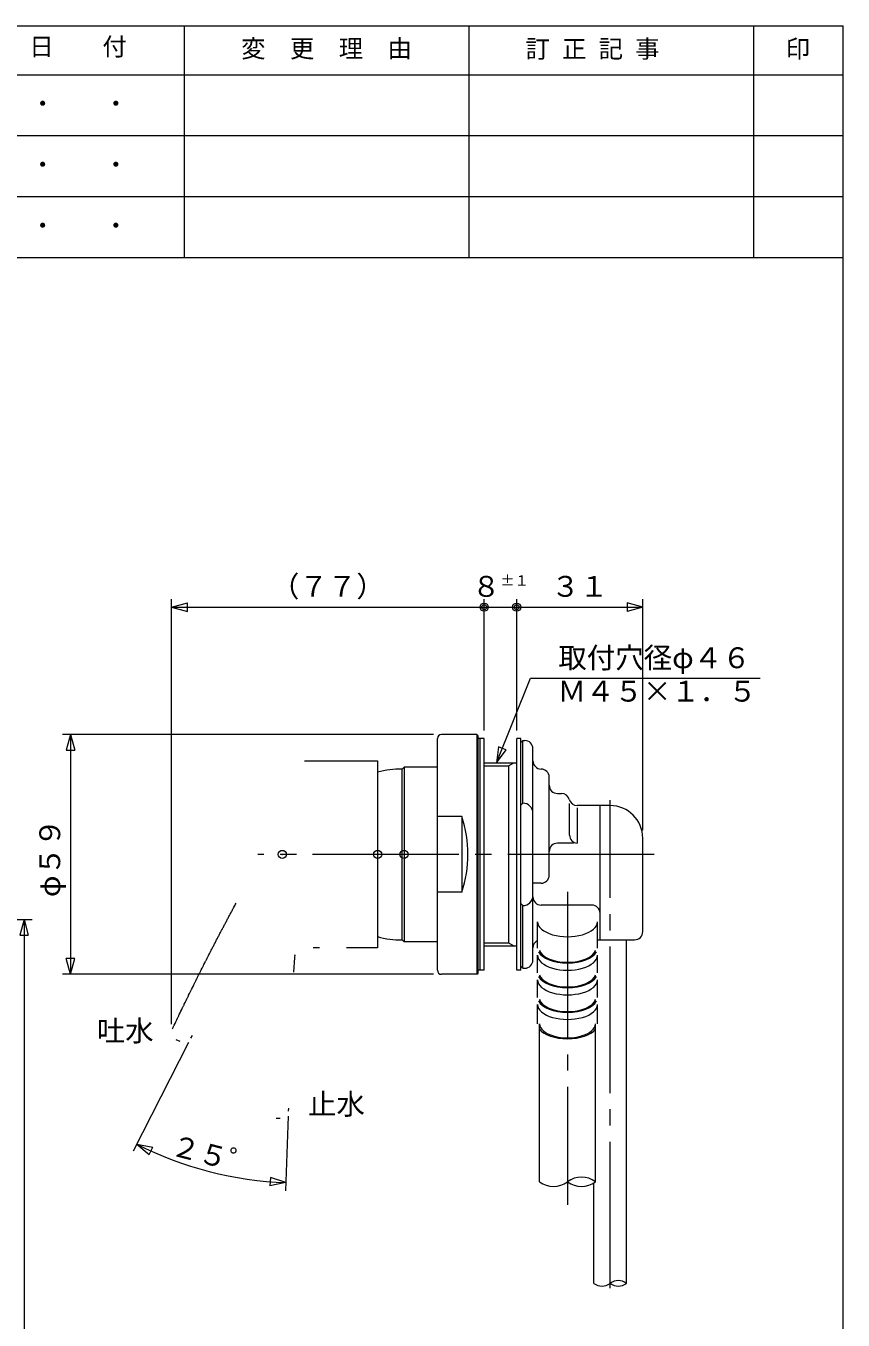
# Model space of a CAD drawing. Units: millimetres, scale not verified. Extents: x -373 to 395, y -278 to 275.
# Drawn here: x 194 to 395, y -43.3 to 275 of the extents above; entities that cross this region are included whole.
import ezdxf
from ezdxf.enums import TextEntityAlignment as Align

# ---------------------------------------------------------------- set-up
doc = ezdxf.new("R2010")
doc.units = ezdxf.units.MM
doc.header["$LTSCALE"] = 4
doc.header["$PDMODE"] = 32
doc.header["$PDSIZE"] = 2
doc.linetypes.add('USER1', pattern=[2, 1.2, -0.8])
doc.linetypes.add('USER2', pattern=[12, 9, -1, 1, -1])
for name, color, linetype, lineweight in [('0-1_1', 7, 'Continuous', 18), ('0-2_2', 7, 'Continuous', 18), ('0-3_3', 7, 'Continuous', 18), ('0-5_5', 7, 'Continuous', 18)]:
    doc.layers.add(name, color=color, linetype=linetype, lineweight=lineweight)
doc.styles.add('ＭＳ ゴシック', font='')
doc.styles.get('ＭＳ ゴシック').set_extended_font_data('MS Gothic')

# ---------------------------------------------------------------- blocks, each defined once
blk = doc.blocks.new('D7')
at = {"layer": '0-3_3'}
for p, q in [((314.694, 101.725), (314.694, 134.049)), ((345.694, 77.225), (345.694, 134.049)), ((341.831, 133.084), (341.831, 131.013)), ((345.694, 132.049), (341.831, 131.013))]:
    blk.add_line(p, q, dxfattribs=at)
blk.add_lwpolyline([(314.694, 132.049), (345.694, 132.049), (341.831, 133.084)], dxfattribs=at)
for radius in [1, 0.6]:
    blk.add_circle((314.694, 132.049), radius, dxfattribs=at)
at = {"layer": '0-3_3', "style": 'ＭＳ ゴシック'}
blk.add_text('３１', height=5.132, dxfattribs=at).set_placement((323.194, 133.049), align=Align.BOTTOM_LEFT)
blk = doc.blocks.new('D8')
at = {"layer": '0-3_3'}
for p, q in [((294.194, 100.725), (202.955, 100.725)), ((204.955, 100.725), (203.92, 96.861)), ((204.955, 100.725), (205.99, 96.861)), ((203.92, 96.861), (205.99, 96.861)), ((204.955, 41.725), (203.92, 45.589)), ((205.99, 45.589), (203.92, 45.589)), ((294.194, 41.725), (202.955, 41.725))]:
    blk.add_line(p, q, dxfattribs=at)
blk.add_lwpolyline([(204.955, 100.725), (204.955, 41.725), (205.99, 45.589)], dxfattribs=at)
at = {"layer": '0-3_3', "style": 'ＭＳ ゴシック'}
blk.add_text('φ５９', height=5.132, rotation=90, dxfattribs=at).set_placement((203.955, 60.725), align=Align.BOTTOM_LEFT)
blk = doc.blocks.new('D9')
at = {"layer": '0-3_3'}
for p, q in [((233.96, 24.927), (220.35, -1.803)), ((258.496, 6.851), (257.86, -11.492)), ((221.258, -0.021), (224.289, -2.63)), ((221.258, -0.021), (225.188, -0.765)), ((224.289, -2.63), (225.188, -0.765)), ((254.131, -8.241), (254.013, -10.308)), ((257.929, -9.494), (254.013, -10.308)), ((257.929, -9.494), (254.131, -8.241))]:
    blk.add_line(p, q, dxfattribs=at)
blk.add_arc((260.958, 77.951), 87.497, 243.01622, 268.01622, dxfattribs=at)
at = {"layer": '0-3_3', "style": 'ＭＳ ゴシック'}
blk.add_text('２５゜', height=5.132, rotation=345.516, dxfattribs=at).set_placement((228.909, -4.139), align=Align.BOTTOM_LEFT)
blk = doc.blocks.new('D11')
at = {"layer": '0-3_3'}
for p, q in [((229.823, 29.439), (229.823, 134.049)), ((306.694, 101.725), (306.694, 134.049)), ((229.823, 132.049), (233.687, 133.084)), ((229.823, 132.049), (233.687, 131.013)), ((229.823, 132.049), (306.694, 132.049)), ((233.687, 131.013), (233.687, 133.084))]:
    blk.add_line(p, q, dxfattribs=at)
for radius in [1, 0.6]:
    blk.add_circle((306.694, 132.049), radius, dxfattribs=at)
at = {"layer": '0-3_3', "style": 'ＭＳ ゴシック'}
blk.add_text('（７７）', height=5.132, dxfattribs=at).set_placement((254.259, 133.049), align=Align.BOTTOM_LEFT)
blk = doc.blocks.new('D15')
at = {"layer": '0-3_3'}
for p, q in [((137.477, 55.194), (195.541, 55.194)), ((193.541, 55.194), (192.506, 51.33)), ((193.541, 55.194), (194.576, 51.33)), ((192.506, 51.33), (194.576, 51.33)), ((193.541, -179.41), (192.506, -175.547)), ((194.576, -175.547), (192.506, -175.547)), ((242.478, -179.41), (191.541, -179.41))]:
    blk.add_line(p, q, dxfattribs=at)
blk.add_lwpolyline([(193.541, 55.194), (193.541, -179.41), (194.576, -175.547)], dxfattribs=at)
blk = doc.blocks.new('D17')
at = {"layer": '0-3_3'}
for p, q in [((306.694, 101.725), (306.694, 134.049)), ((314.694, 101.725), (314.694, 134.049)), ((306.694, 132.049), (314.694, 132.049))]:
    blk.add_line(p, q, dxfattribs=at)
for centre, radius in [((306.694, 132.049), 1), ((306.694, 132.049), 0.6), ((314.694, 132.049), 1), ((314.694, 132.049), 0.6)]:
    blk.add_circle(centre, radius, dxfattribs=at)
at = {"layer": '0-3_3', "style": 'ＭＳ ゴシック'}
blk.add_text('８', height=5.132, dxfattribs=at).set_placement((303.694, 133.049), align=Align.BOTTOM_LEFT)

msp = doc.modelspace()

# ---------------------------------------------------------------- linework, layer by layer
at = {"layer": '0-1_1'}
msp.add_line((-373.022, 275.029), (394.982, 275.029), dxfattribs=at)
msp.add_lwpolyline([(-373.022, 275.029), (-373.022, -277.972), (394.982, -277.972), (394.982, 275.029)], dxfattribs=at)
at = {"layer": '0-2_2'}
for p, q in [((295.194, 42.725), (295.194, 99.725)), ((304.894, 100.725), (296.194, 100.725)), ((304.894, 100.725), (305.194, 100.425)), ((304.894, 100.725), (304.894, 41.725)), ((305.194, 42.025), (305.194, 100.425)), ((305.194, 93.725), (305.194, 100.425)), ((305.694, 99.725), (305.194, 99.725)), ((305.694, 42.725), (305.694, 99.725)), ((306.694, 99.725), (305.694, 99.725)), ((306.694, 42.725), (306.694, 99.725)), ((306.694, 42.725), (306.694, 99.725)), ((315.694, 99.725), (314.694, 99.725)), ((315.694, 42.725), (315.694, 99.725)), ((315.694, 98.725), (316.194, 99.225)), ((315.694, 43.725), (315.694, 98.725)), ((316.194, 99.225), (316.694, 99.225)), ((316.194, 83.835), (316.194, 99.225)), ((318.694, 45.225), (318.694, 97.225)), ((262.499, 94.225), (280.494, 94.225)), ((280.494, 94.225), (280.494, 48.225)), ((286.494, 92.225), (286.994, 92.725)), ((295.194, 92.725), (286.994, 92.725)), ((286.994, 92.725), (286.994, 49.725)), ((306.694, 93.725), (314.694, 93.725)), ((306.694, 92.975), (312.695, 92.975)), ((312.694, 92.975), (313.993, 93.725)), ((312.695, 92.975), (312.695, 49.475)), ((286.494, 50.225), (286.494, 92.225)), ((322.694, 66.121), (322.694, 90.225)), ((324.694, 86.225), (325.694, 86.225)), ((316.194, 83.835), (315.694, 83.335)), ((327.694, 75.972), (327.694, 83.725)), ((337.694, 83.225), (329.567, 83.225)), ((335.194, 50.225), (335.194, 83.225)), ((301.194, 80.512), (295.194, 80.512)), ((301.194, 80.512), (301.194, 61.938)), ((329.567, 82.659), (329.567, 73.976)), ((328.666, 73.976), (324.694, 73.976)), ((345.694, 52.225), (345.694, 75.225)), ((320.694, 64.121), (318.694, 64.121)), ((301.194, 61.938), (295.194, 61.938)), ((316.194, 58.616), (315.694, 59.116)), ((316.194, 43.225), (316.194, 58.616)), ((333.194, 58.761), (320.694, 58.761)), ((319.844, 48.156), (319.844, 54.651)), ((334.544, 48.156), (334.544, 54.651)), ((266.197, 48.225), (264.656, 48.225)), ((280.494, 48.225), (272.794, 48.225)), ((286.494, 50.225), (286.994, 49.725)), ((295.194, 49.725), (286.994, 49.725)), ((305.694, 42.725), (305.694, 48.725)), ((306.694, 49.475), (312.695, 49.475)), ((306.694, 48.725), (314.694, 48.725)), ((312.694, 49.475), (313.993, 48.725)), ((334.544, 50.225), (343.694, 50.225)), ((341.694, -34.291), (341.694, 50.225)), ((260.051, 45.85), (259.8, 42.23)), ((260.133, 46.486), (260.055, 45.849)), ((260.121, 46.455), (260.126, 46.486)), ((260.131, 46.519), (260.126, 46.485)), ((319.844, 42.094), (319.844, 46.424)), ((334.544, 42.094), (334.544, 46.424)), ((304.894, 41.725), (296.194, 41.725)), ((304.894, 41.725), (305.194, 42.025)), ((305.694, 42.725), (305.194, 42.725)), ((306.694, 42.725), (305.694, 42.725)), ((316.194, 43.225), (315.694, 43.725)), ((316.194, 43.225), (316.694, 43.225)), ((319.844, 36.032), (319.844, 40.362)), ((334.544, 36.032), (334.544, 40.362)), ((319.844, 29.537), (319.844, 34.3)), ((334.544, 29.537), (334.544, 34.3)), ((320.344, -9.291), (320.344, 29.537)), ((334.044, -9.291), (334.044, 29.537)), ((258.564, 8.844), (258.488, 8.032)), ((256.498, 6.225), (255.498, 6.225)), ((333.694, -34.291), (333.694, -9.807))]:
    msp.add_line(p, q, dxfattribs=at)
at = {"layer": '0-2_2', "linetype": 'USER2'}
for p, q in [((337.694, -35.468), (337.694, 84.558)), ((348.498, 71.225), (250.988, 71.225)), ((281.015, 71.225), (280.624, 71.225)), ((327.194, 62.034), (327.194, -14.947))]:
    msp.add_line(p, q, dxfattribs=at)
at = {"layer": '0-2_2', "linetype": 'USER1'}
for p, q in [((231.885, 25.203), (230.979, 25.626)), ((234.865, 26.703), (234.453, 26))]:
    msp.add_line(p, q, dxfattribs=at)
at = {"layer": '0-2_2'}
msp.add_lwpolyline([(315.694, 42.725), (314.694, 42.725), (314.694, 99.725)], dxfattribs=at)
at = {"layer": '0-2_2', "linetype": 'USER1'}
for points in [[(242.233, 52.767), (242.337, 52.964), (242.441, 53.161), (242.545, 53.359), (242.65, 53.557), (242.755, 53.756), (242.86, 53.954), (242.966, 54.152), (243.071, 54.35), (243.177, 54.551), (243.284, 54.751), (243.39, 54.951), (243.497, 55.151), (243.604, 55.351), (243.711, 55.552), (243.819, 55.754), (243.927, 55.957), (244.036, 56.16), (244.145, 56.362), (244.253, 56.565), (244.362, 56.768), (244.472, 56.973), (244.583, 57.179), (244.694, 57.385), (244.804, 57.59), (244.915, 57.796), (245.026, 58.001), (245.162, 58.252), (245.298, 58.503), (245.433, 58.754), (245.569, 59.004), (245.705, 59.255)], [(238.378, 45.331), (238.58, 45.728), (238.648, 45.861), (238.715, 45.993), (238.783, 46.126), (238.85, 46.256), (238.917, 46.386), (238.983, 46.517), (239.184, 46.908), (239.251, 47.038), (239.318, 47.168), (239.385, 47.299), (239.485, 47.494), (239.585, 47.688), (239.686, 47.883), (239.786, 48.078), (239.887, 48.273), (239.987, 48.467), (240.088, 48.662), (240.189, 48.857), (240.29, 49.052), (240.391, 49.246), (240.492, 49.441), (240.593, 49.636), (240.694, 49.831), (240.796, 50.026), (240.898, 50.221), (240.999, 50.416), (241.101, 50.611), (241.203, 50.806), (241.305, 51.001), (241.408, 51.197), (241.51, 51.393), (241.613, 51.589), (241.716, 51.784), (241.818, 51.98), (241.922, 52.177), (242.025, 52.374), (242.129, 52.57), (242.233, 52.767)], [(234.753, 38.093), (234.82, 38.228), (234.886, 38.362), (235.086, 38.766), (235.285, 39.169), (235.352, 39.303), (235.418, 39.438), (235.485, 39.572), (235.546, 39.695), (235.607, 39.817), (235.667, 39.94), (235.85, 40.307), (236.033, 40.674), (236.094, 40.797), (236.155, 40.919), (236.216, 41.042), (236.292, 41.194), (236.368, 41.346), (236.444, 41.498), (236.673, 41.955), (236.749, 42.107), (236.825, 42.259), (236.902, 42.411), (236.974, 42.555), (237.046, 42.698), (237.118, 42.842), (237.334, 43.272), (237.407, 43.415), (237.479, 43.559), (237.551, 43.702), (237.621, 43.839), (237.69, 43.976), (237.759, 44.113), (237.967, 44.523), (238.036, 44.66), (238.106, 44.797), (238.175, 44.933), (238.243, 45.066), (238.31, 45.199), (238.378, 45.331)], [(230.029, 28.323), (230.099, 28.469), (230.169, 28.615), (230.238, 28.761), (230.448, 29.198), (230.657, 29.636), (230.866, 30.073), (231.076, 30.511), (231.285, 30.948), (231.355, 31.094), (231.425, 31.24), (231.495, 31.386), (231.564, 31.528), (231.632, 31.671), (231.701, 31.814), (231.907, 32.242), (232.113, 32.67), (232.319, 33.098), (232.526, 33.526), (232.595, 33.668), (232.664, 33.811), (232.733, 33.953), (232.803, 34.098), (232.873, 34.242), (232.942, 34.386), (233.152, 34.818), (233.362, 35.251), (233.573, 35.683), (233.643, 35.827), (233.713, 35.971), (233.783, 36.115), (233.858, 36.269), (233.934, 36.422), (234.009, 36.576), (234.234, 37.037), (234.461, 37.498), (234.536, 37.651), (234.612, 37.805), (234.687, 37.958), (234.753, 38.093)]]:
    msp.add_lwpolyline(points, dxfattribs=at)
at = {"layer": '0-2_2'}
for centre, radius, start, end in [((296.194, 99.725), 1, 90, 180), ((316.694, 97.225), 2, 0, 90), ((320.694, 94.225), 2, 180, 270), ((286.008, 72.231), 20, 88.60587, 106.00196), ((320.694, 90.225), 2, 0, 90), ((324.694, 88.225), 2, 180, 270), ((325.694, 84.225), 2, 14.47751, 90), ((316.194, 81.335), 2.5, 0, 90), ((329.567, 85.225), 2, 194.47751, 270), ((337.694, 75.225), 8, 0, 90), ((273.195, 71.225), 29.5, 341.65009, 18.34991), ((324.694, 71.976), 2, 90, 180), ((329.694, 75.972), 2, 180, 266.35879), ((320.694, 66.121), 2, 270, 0), ((316.194, 61.116), 2.5, 270, 0), ((320.694, 60.761), 2, 180, 270), ((333.194, 56.761), 2, 0, 90), ((286.008, 70.219), 20, 253.99804, 271.39413), ((343.694, 52.225), 2, 270, 0), ((320.694, 48.225), 2, 115.15066, 180), ((316.694, 45.225), 2, 270, 0), ((296.194, 42.725), 1, 180, 270), ((323.769, -4.725), 5.708, 233.1301, 306.8699), ((330.619, -13.858), 5.708, 53.1301, 126.8699), ((330.619, -4.725), 5.708, 233.1301, 306.8699), ((335.694, -31.625), 3.333, 233.1301, 306.8699), ((339.694, -36.958), 3.333, 53.1301, 126.8699), ((339.694, -31.625), 3.333, 233.1301, 306.8699)]:
    msp.add_arc(centre, radius, start, end, dxfattribs=at)
for centre, major_axis, start_param, end_param in [((327.194, 54.651), (-7.35, 0), 0, 3.141593), ((327.194, 46.424), (-7.35, 0), 0, 3.141593), ((327.194, 48.156), (-7.35, 0), 0.237891, 2.903702), ((327.194, 48.156), (-6.95, 0), 0.130796, 3.010797), ((327.194, 42.094), (-6.95, 0), 0.130796, 3.010797), ((327.194, 40.362), (-7.35, 0), 0, 3.141593), ((327.194, 42.094), (-7.35, 0), 0.237891, 2.903702), ((327.194, 36.032), (-7.35, 0), 0.237891, 2.903702), ((327.194, 36.032), (-6.95, 0), 0.130796, 3.010797), ((327.194, 34.3), (-7.35, 0), 0, 3.141593), ((327.194, 29.537), (-6.85, 0), 0, 3.141593), ((327.194, 29.537), (-7.35, 0), 0.370979, 2.770613)]:
    msp.add_ellipse(centre, major_axis=major_axis, ratio=0.5, start_param=start_param, end_param=end_param, dxfattribs=at)
for p in [(257.035, 71.225), (280.494, 71.225), (286.994, 71.225)]:
    msp.add_point(p, dxfattribs=at)
at = {"layer": '0-3_3'}
msp.add_lwpolyline([(309.734, 93.725), (318.057, 114.603), (374.577, 114.603)], dxfattribs=at)
msp.add_lwpolyline([(311.165, 97.314), (310.203, 97.698), (309.734, 93.725), (312.127, 96.931)], close=True, dxfattribs=at)
at = {"layer": '0-5_5'}
for p, q in [((232.982, 218.029), (232.982, 275.029)), ((302.982, 218.029), (302.982, 275.029)), ((372.982, 218.029), (372.982, 275.029)), ((161.482, 263.029), (394.982, 263.029)), ((161.482, 248.029), (394.982, 248.029)), ((161.482, 233.029), (394.982, 233.029)), ((161.482, 218.029), (394.982, 218.029))]:
    msp.add_line(p, q, dxfattribs=at)

# ---------------------------------------------------------------- block references
at = {"layer": '0-3_3'}
for name in ['D11', 'D17', 'D7', 'D8', 'D15', 'D9']:
    msp.add_blockref(name, (0, 0), dxfattribs=at)

# ---------------------------------------------------------------- texts
at = {"layer": '0-3_3', "style": 'ＭＳ ゴシック'}
for s, height, p in [('±１', 2.566, (310.694, 136.549)), ('取付穴径φ４６', 5.132, (324.927, 115.487)), ('Ｍ４５×１．５', 5.132, (324.746, 107.266)), ('吐水', 5.132, (211.41, 23.718)), ('止水', 5.132, (263.343, 5.682))]:
    msp.add_text(s, height=height, dxfattribs=at).set_placement(p, align=Align.BOTTOM_LEFT)
at = {"layer": '0-5_5', "style": 'ＭＳ ゴシック'}
for s, p in [('日\u3000\u3000付', (194.794, 266.403)), ('変\u3000更\u3000理\u3000由', (246.918, 265.925)), ('訂 正 記 事', (316.857, 265.859)), ('印', (380.888, 265.836)), ('\u3000\u3000・\u3000\u3000・', (183.098, 252.4)), ('\u3000\u3000・\u3000\u3000・', (183.098, 237.4)), ('\u3000\u3000・\u3000\u3000・', (183.098, 222.4))]:
    msp.add_text(s, height=4.399, dxfattribs=at).set_placement(p, align=Align.BOTTOM_LEFT)

doc.saveas('drawing.dxf')
